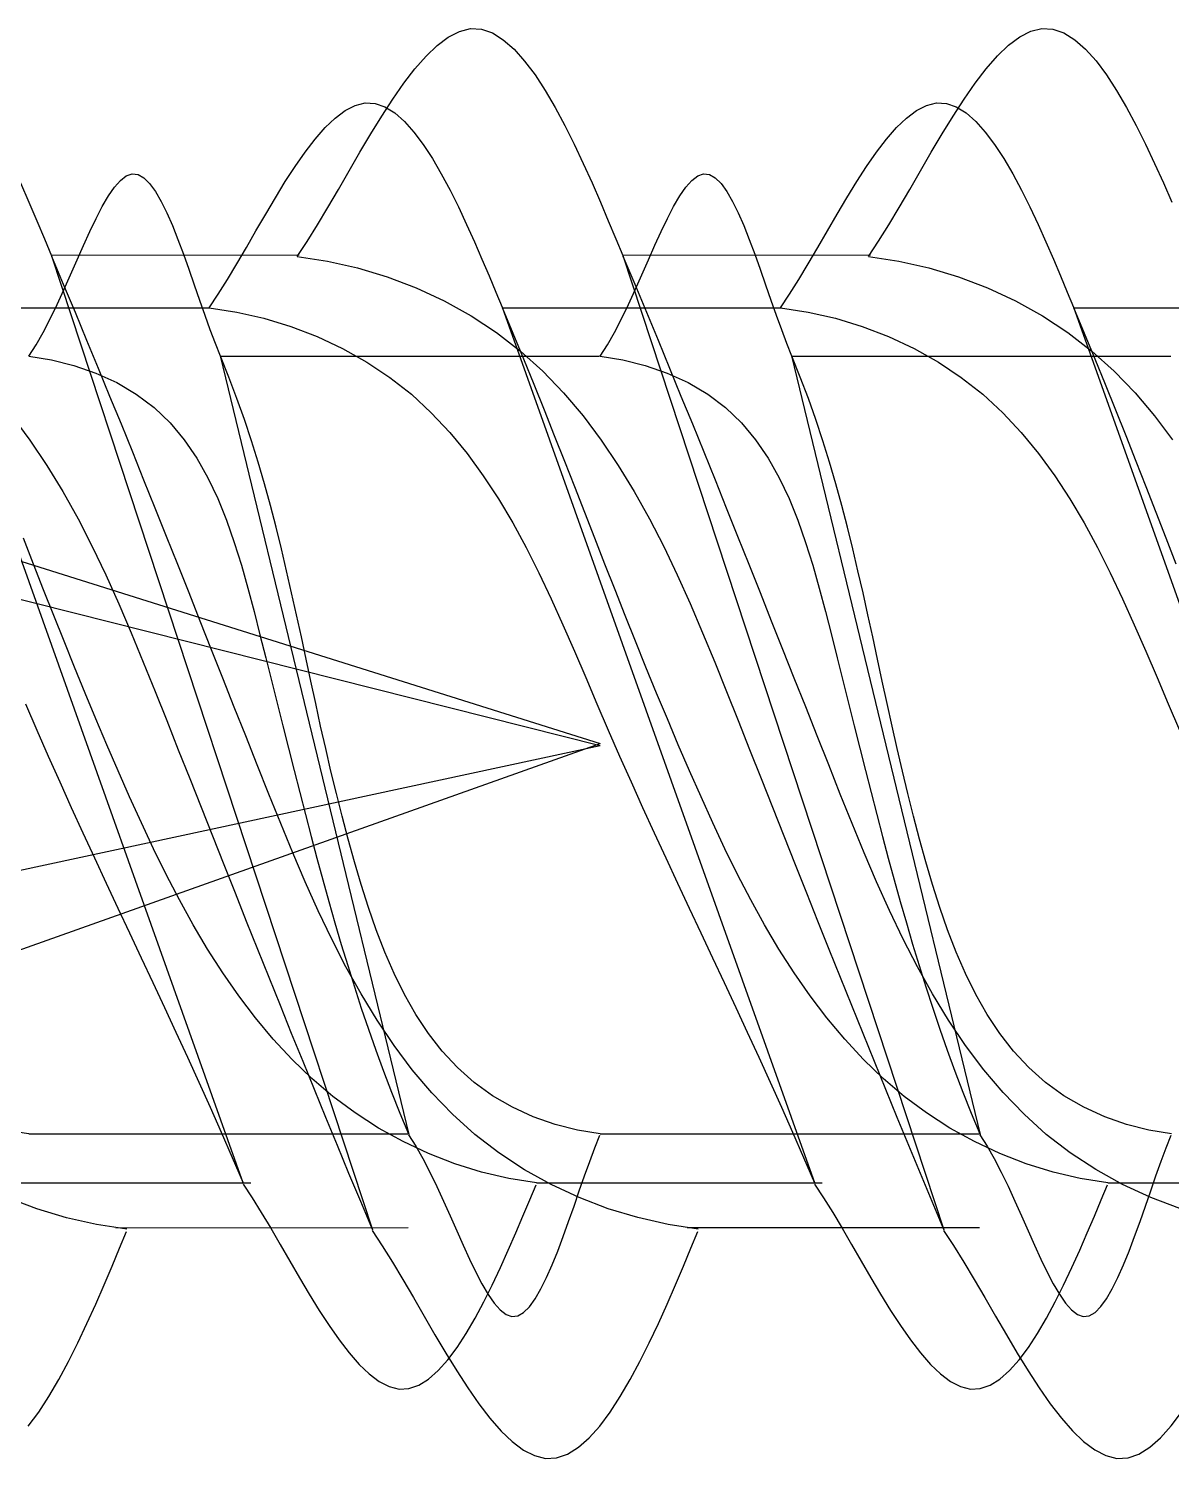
# Model space of a CAD drawing. Extents: x -395 to 1364, y -31 to 719.
# Drawn here: x 283.07 to 287.07, y 387.07 to 392.08 of the extents above; entities that cross this region are included whole.
import ezdxf

# ---------------------------------------------------------------- set-up
doc = ezdxf.new("R2010")
doc.units = 0
doc.layers.get('0').update_dxf_attribs({"linetype": 'CONTINUOUS'})

# ---------------------------------------------------------------- blocks, each defined once
blk = doc.blocks.new('*U60')
for p, q in [((22.0787, 1.7159), (22.9462, 1.7166)), ((22.0796, 1.7138), (23.2033, -1.6959)), ((24.0787, 1.7161), (24.9462, 1.7167)), ((24.0796, 1.7139), (25.2033, -1.6958)), ((19.1295, 1.5377), (24, 0.0067)), ((21.6574, 1.5336), (22.751, -1.5335)), ((21.6584, 1.531), (22.6344, 1.531)), ((23.6574, 1.5336), (24.751, -1.5335)), ((23.6584, 1.531), (24.6344, 1.531)), ((25.6574, 1.5336), (26.751, -1.5335)), ((25.6584, 1.531), (26.6344, 1.531)), ((22.67, 1.3634), (23.33, -1.3618)), ((22.6707, 1.3617), (23.9978, 1.3617)), ((24.67, 1.3635), (25.33, -1.3617)), ((24.6707, 1.3618), (25.9978, 1.3618)), ((21.0205, 0.75), (24, 0)), ((21.1247, -1.0163), (24, 0.0067)), ((21.9493, -0.4416), (24, 0)), ((22, -1.3602), (23.3274, -1.3602)), ((24, -1.3602), (25.3274, -1.3601)), ((21.7768, -1.531), (22.7768, -1.531)), ((23.7768, -1.531), (24.7768, -1.531)), ((25.7768, -1.531), (26.7768, -1.531)), ((22.3046, -1.6883), (23.328, -1.6876)), ((24.3046, -1.6881), (25.328, -1.6875))]:
    blk.add_line(p, q)
for points in [[(21.9716, 1.9682), (22.0008, 1.9009), (22.0286, 1.8353), (22.0549, 1.7726), (22.0796, 1.7138)], [(22.9393, 1.7111), (22.9746, 1.764), (23.0105, 1.8215), (23.047, 1.8824), (23.0839, 1.9458), (23.1213, 2.0106), (23.1591, 2.0756), (23.1971, 2.1399), (23.2355, 2.2023), (23.2741, 2.2619), (23.3128, 2.3175), (23.3517, 2.3681), (23.3907, 2.4126), (23.4297, 2.4499), (23.4686, 2.4791), (23.5075, 2.499), (23.5463, 2.5085), (23.5848, 2.5067), (23.6232, 2.4933), (23.6611, 2.4696), (23.6987, 2.4365), (23.7357, 2.3951), (23.7721, 2.3467), (23.8077, 2.2922), (23.8425, 2.2328), (23.8764, 2.1696), (23.9093, 2.1037), (23.941, 2.0363), (23.9716, 1.9683), (24.0008, 1.901), (24.0286, 1.8354), (24.0549, 1.7727), (24.0796, 1.7139)], [(24.9393, 1.7112), (24.9746, 1.7642), (25.0105, 1.8216), (25.047, 1.8826), (25.0839, 1.946), (25.1213, 2.0107), (25.1591, 2.0757), (25.1971, 2.14), (25.2355, 2.2025), (25.2741, 2.262), (25.3128, 2.3176), (25.3517, 2.3682), (25.3907, 2.4127), (25.4297, 2.4501), (25.4686, 2.4792), (25.5075, 2.4991), (25.5463, 2.5086), (25.5848, 2.5068), (25.6232, 2.4935), (25.6611, 2.4697), (25.6987, 2.4366), (25.7357, 2.3953), (25.7721, 2.3468), (25.8077, 2.2923), (25.8425, 2.2329), (25.8764, 2.1698), (25.9093, 2.1039), (25.941, 2.0364), (25.9716, 1.9685), (26.0008, 1.9011)], [(22.6316, 1.531), (22.6634, 1.5786), (22.6957, 1.6303), (22.7285, 1.6852), (22.7617, 1.7422), (22.7953, 1.8004), (22.8293, 1.8589), (22.8635, 1.9167), (22.898, 1.9729), (22.9328, 2.0265), (22.9676, 2.0765), (23.0026, 2.122), (23.0376, 2.162), (23.0727, 2.1956), (23.1077, 2.2219), (23.1427, 2.2397), (23.1776, 2.2483), (23.2123, 2.2467), (23.2468, 2.2347), (23.2809, 2.2133), (23.3147, 2.1835), (23.348, 2.1463), (23.3807, 2.1027), (23.4128, 2.0537), (23.4441, 2.0003), (23.4746, 1.9435), (23.5041, 1.8842), (23.5327, 1.8235), (23.5602, 1.7624), (23.5865, 1.7019), (23.6115, 1.6429), (23.6352, 1.5864), (23.6574, 1.5336)], [(24.6316, 1.531), (24.6634, 1.5786), (24.6957, 1.6303), (24.7285, 1.6852), (24.7617, 1.7422), (24.7953, 1.8004), (24.8293, 1.8589), (24.8635, 1.9167), (24.898, 1.9729), (24.9328, 2.0265), (24.9676, 2.0765), (25.0026, 2.122), (25.0376, 2.162), (25.0727, 2.1956), (25.1077, 2.2219), (25.1427, 2.2397), (25.1776, 2.2483), (25.2123, 2.2467), (25.2468, 2.2347), (25.2809, 2.2133), (25.3147, 2.1835), (25.348, 2.1463), (25.3807, 2.1027), (25.4128, 2.0537), (25.4441, 2.0003), (25.4746, 1.9435), (25.5041, 1.8842), (25.5327, 1.8235), (25.5602, 1.7624), (25.5865, 1.7019), (25.6115, 1.6429), (25.6352, 1.5864), (25.6574, 1.5336)], [(22, 1.3617), (22.0255, 1.4013), (22.0505, 1.4453), (22.0751, 1.4928), (22.0992, 1.5428), (22.1228, 1.5945), (22.1461, 1.6469), (22.169, 1.6991), (22.1915, 1.75), (22.2137, 1.7987), (22.2356, 1.8444), (22.2573, 1.886), (22.2786, 1.9227), (22.2998, 1.9534), (22.3207, 1.9772), (22.3415, 1.9933), (22.3621, 2.0005), (22.3826, 1.9982), (22.403, 1.9863), (22.4232, 1.966), (22.4433, 1.9382), (22.4632, 1.9037), (22.483, 1.8636), (22.5026, 1.8189), (22.522, 1.7704), (22.5412, 1.7191), (22.5603, 1.6661), (22.5791, 1.6122), (22.5978, 1.5584), (22.6162, 1.5056), (22.6344, 1.4549), (22.6523, 1.4072), (22.67, 1.3634)], [(24, 1.3618), (24.0255, 1.4013), (24.0505, 1.4453), (24.0751, 1.4929), (24.0992, 1.5429), (24.1228, 1.5946), (24.1461, 1.647), (24.169, 1.6991), (24.1915, 1.7501), (24.2137, 1.7988), (24.2356, 1.8445), (24.2573, 1.8861), (24.2786, 1.9228), (24.2998, 1.9535), (24.3207, 1.9773), (24.3415, 1.9933), (24.3621, 2.0006), (24.3826, 1.9982), (24.403, 1.9864), (24.4232, 1.9661), (24.4433, 1.9383), (24.4632, 1.9038), (24.483, 1.8637), (24.5026, 1.819), (24.522, 1.7705), (24.5412, 1.7192), (24.5603, 1.6662), (24.5791, 1.6123), (24.5978, 1.5585), (24.6162, 1.5057), (24.6344, 1.455), (24.6523, 1.4073), (24.67, 1.3635)], [(22.3437, -1.6933), (22.2377, -1.6772), (22.1324, -1.6533), (22.0286, -1.6219), (21.9271, -1.5832)], [(21.9403, 1.1531), (22.004, 1.0684), (22.0637, 0.9798), (22.1197, 0.8879), (22.1725, 0.7931), (22.2224, 0.6958), (22.2699, 0.5965), (22.3152, 0.4957), (22.3587, 0.3939), (22.401, 0.2914), (22.4422, 0.1888), (22.4829, 0.0865), (22.5233, -0.0152), (22.5634, -0.1163), (22.6033, -0.2169), (22.6429, -0.317), (22.6825, -0.4166), (22.722, -0.5159), (22.7614, -0.6148), (22.8007, -0.7134), (22.8401, -0.8117), (22.8796, -0.9099), (22.9191, -1.0079), (22.9588, -1.1057), (22.9987, -1.2035), (23.0388, -1.3013), (23.0791, -1.3991), (23.1198, -1.497), (23.1607, -1.595), (23.2021, -1.6932)], [(24.3437, -1.6932), (24.2377, -1.677), (24.1324, -1.6531), (24.0286, -1.6217), (23.9271, -1.5831), (23.8289, -1.5375), (23.7347, -1.4852), (23.6454, -1.4266), (23.5618, -1.3618), (23.4837, -1.2914), (23.4108, -1.2157), (23.3426, -1.1353), (23.2789, -1.0506), (23.2192, -0.962), (23.1632, -0.8701), (23.1104, -0.7753), (23.0605, -0.678), (23.0131, -0.5787), (22.9678, -0.4779), (22.9242, -0.376), (22.882, -0.2736), (22.8407, -0.171), (22.8, -0.0687), (22.7596, 0.033), (22.7195, 0.1341), (22.6797, 0.2347), (22.64, 0.3348), (22.6004, 0.4345), (22.561, 0.5337), (22.5216, 0.6326), (22.4822, 0.7312), (22.4428, 0.8296), (22.4033, 0.9277), (22.3638, 1.0257), (22.3241, 1.1236), (22.2842, 1.2214), (22.2441, 1.3191), (22.2038, 1.4169), (22.1632, 1.5148), (22.1222, 1.6128), (22.0808, 1.711)], [(22.9393, 1.7111), (23.0452, 1.695), (23.1505, 1.6711), (23.2543, 1.6397), (23.3558, 1.601), (23.454, 1.5555), (23.5482, 1.5032), (23.6375, 1.4445), (23.7211, 1.3798), (23.7992, 1.3093), (23.8722, 1.2337), (23.9403, 1.1532), (24.004, 1.0685), (24.0637, 0.98), (24.1197, 0.8881), (24.1725, 0.7932), (24.2224, 0.6959), (24.2699, 0.5967), (24.3152, 0.4959), (24.3587, 0.394), (24.401, 0.2915), (24.4422, 0.1889), (24.4829, 0.0866), (24.5233, -0.0151), (24.5634, -0.1162), (24.6033, -0.2168), (24.6429, -0.3169), (24.6825, -0.4165), (24.722, -0.5158), (24.7614, -0.6147), (24.8007, -0.7133), (24.8401, -0.8116), (24.8796, -0.9098), (24.9191, -1.0077), (24.9588, -1.1056), (24.9987, -1.2034), (25.0388, -1.3012), (25.0791, -1.399), (25.1198, -1.4969), (25.1607, -1.5949), (25.2021, -1.693)], [(26.0286, -1.6216), (25.9271, -1.583), (25.8289, -1.5374), (25.7347, -1.4851), (25.6454, -1.4264), (25.5618, -1.3617), (25.4837, -1.2912), (25.4108, -1.2156), (25.3426, -1.1352), (25.2789, -1.0504), (25.2192, -0.9619), (25.1632, -0.87), (25.1104, -0.7751), (25.0605, -0.6778), (25.0131, -0.5786), (24.9678, -0.4778), (24.9242, -0.3759), (24.882, -0.2734), (24.8407, -0.1708), (24.8, -0.0685), (24.7596, 0.0332), (24.7195, 0.1343), (24.6797, 0.2349), (24.64, 0.3349), (24.6004, 0.4346), (24.561, 0.5338), (24.5216, 0.6327), (24.4822, 0.7314), (24.4428, 0.8297), (24.4033, 0.9278), (24.3638, 1.0258), (24.3241, 1.1237), (24.2842, 1.2215), (24.2441, 1.3193), (24.2038, 1.4171), (24.1632, 1.5149), (24.1222, 1.6129), (24.0808, 1.7111)], [(24.9393, 1.7112), (25.0452, 1.6951), (25.1505, 1.6712), (25.2543, 1.6398), (25.3558, 1.6012), (25.454, 1.5556), (25.5482, 1.5033), (25.6375, 1.4447), (25.7211, 1.3799), (25.7992, 1.3095), (25.8722, 1.2338), (25.9403, 1.1534), (26.004, 1.0687)], [(21.9888, 0.1448), (22.0283, 0.0532), (22.0681, -0.0376), (22.1083, -0.1276), (22.1487, -0.217), (22.1893, -0.3057), (22.23, -0.394), (22.2709, -0.4818), (22.3118, -0.5693), (22.3527, -0.6565), (22.3935, -0.7435), (22.4343, -0.8304), (22.4748, -0.9172), (22.5152, -1.0041), (22.5553, -1.0912), (22.5951, -1.1784), (22.6345, -1.2659), (22.6735, -1.3538), (22.712, -1.4421), (22.75, -1.531)], [(23.7768, -1.531), (23.6806, -1.5161), (23.5852, -1.4939), (23.4914, -1.4647), (23.3995, -1.429), (23.3104, -1.3871), (23.2245, -1.3395), (23.1424, -1.2865), (23.0647, -1.2285), (22.9912, -1.1659), (22.9217, -1.0991), (22.856, -1.0283), (22.7938, -0.954), (22.7349, -0.8764), (22.679, -0.7959), (22.6259, -0.7129), (22.5754, -0.6277), (22.5273, -0.5406), (22.4812, -0.4521), (22.437, -0.3623), (22.3943, -0.2717), (22.3531, -0.1807), (22.3129, -0.0895), (22.2737, 0.0015), (22.2353, 0.0924), (22.1976, 0.1831), (22.1605, 0.2737), (22.124, 0.3641), (22.0879, 0.4544), (22.0522, 0.5446), (22.0168, 0.6346), (21.9816, 0.7246)], [(22.6316, 1.531), (22.7278, 1.5164), (22.8234, 1.4947), (22.9177, 1.4661), (23.0097, 1.4309), (23.0988, 1.3893), (23.1839, 1.3416), (23.2643, 1.2879), (23.3393, 1.2286), (23.4091, 1.1641), (23.4741, 1.0947), (23.5346, 1.021), (23.5911, 0.9434), (23.6441, 0.8624), (23.6939, 0.7784), (23.7409, 0.6919), (23.7856, 0.6033), (23.8284, 0.513), (23.8697, 0.4216), (23.9099, 0.3294), (23.9495, 0.237), (23.9888, 0.1448), (24.0283, 0.0532), (24.0681, -0.0376), (24.1083, -0.1276), (24.1487, -0.217), (24.1893, -0.3057), (24.23, -0.394), (24.2709, -0.4818), (24.3118, -0.5693), (24.3527, -0.6565), (24.3935, -0.7435), (24.4343, -0.8304), (24.4748, -0.9172), (24.5152, -1.0041), (24.5553, -1.0912), (24.5951, -1.1784), (24.6345, -1.2659), (24.6735, -1.3538), (24.712, -1.4421), (24.75, -1.531)], [(25.7768, -1.531), (25.6806, -1.5161), (25.5852, -1.4939), (25.4914, -1.4647), (25.3995, -1.429), (25.3104, -1.3871), (25.2245, -1.3395), (25.1424, -1.2865), (25.0647, -1.2285), (24.9912, -1.1659), (24.9217, -1.0991), (24.856, -1.0283), (24.7938, -0.954), (24.7349, -0.8764), (24.679, -0.7959), (24.6259, -0.7129), (24.5754, -0.6277), (24.5273, -0.5406), (24.4812, -0.4521), (24.437, -0.3623), (24.3943, -0.2717), (24.3531, -0.1807), (24.3129, -0.0895), (24.2737, 0.0015), (24.2353, 0.0924), (24.1976, 0.1831), (24.1605, 0.2737), (24.124, 0.3641), (24.0879, 0.4544), (24.0522, 0.5446), (24.0168, 0.6346), (23.9816, 0.7246), (23.9464, 0.8144), (23.9113, 0.9042), (23.8761, 0.9939), (23.8408, 1.0836), (23.8052, 1.1731), (23.7692, 1.2627), (23.7328, 1.3521), (23.6959, 1.4416), (23.6584, 1.531)], [(24.6316, 1.531), (24.7278, 1.5164), (24.8234, 1.4947), (24.9177, 1.4661), (25.0097, 1.4309), (25.0988, 1.3893), (25.1839, 1.3416), (25.2643, 1.2879), (25.3393, 1.2286), (25.4091, 1.1641), (25.4741, 1.0947), (25.5346, 1.021), (25.5911, 0.9434), (25.6441, 0.8624), (25.6939, 0.7784), (25.7409, 0.6919), (25.7856, 0.6033), (25.8284, 0.513), (25.8697, 0.4216), (25.9099, 0.3294), (25.9495, 0.237), (25.9888, 0.1448), (26.0283, 0.0532)], [(26.0168, 0.6346), (25.9816, 0.7246), (25.9464, 0.8144), (25.9113, 0.9042), (25.8761, 0.9939), (25.8408, 1.0836), (25.8052, 1.1731), (25.7692, 1.2627), (25.7328, 1.3521), (25.6959, 1.4416), (25.6584, 1.531)], [(22, -1.3602), (21.9209, -1.3475)], [(22, 1.3617), (22.0791, 1.3492), (22.1577, 1.3296), (22.2344, 1.303), (22.3078, 1.2696), (22.3765, 1.2293), (22.439, 1.1823), (22.4947, 1.1289), (22.5442, 1.0697), (22.5881, 1.0054), (22.6269, 0.9366), (22.6613, 0.8641), (22.6919, 0.7884), (22.7193, 0.7104), (22.7442, 0.6305), (22.7671, 0.5496), (22.7886, 0.4683), (22.8094, 0.3871), (22.8298, 0.3066), (22.85, 0.2266), (22.8698, 0.1472), (22.8896, 0.0683), (22.9092, -0.01), (22.9288, -0.0879), (22.9485, -0.1654), (22.9683, -0.2424), (22.9883, -0.319), (23.0086, -0.3952), (23.0292, -0.471), (23.0503, -0.5465), (23.0718, -0.6216), (23.0939, -0.6965), (23.1166, -0.771), (23.14, -0.8454), (23.1641, -0.9194), (23.1891, -0.9933), (23.2151, -1.0669), (23.242, -1.1404), (23.2699, -1.2138), (23.299, -1.287), (23.3293, -1.3601)], [(24, -1.3601), (23.9209, -1.3474), (23.8426, -1.3274), (23.7661, -1.3004), (23.6927, -1.2667), (23.6233, -1.2265), (23.559, -1.1801), (23.5004, -1.1279), (23.4471, -1.0704), (23.3987, -1.0082), (23.3548, -0.9419), (23.315, -0.8719), (23.2789, -0.7989), (23.2461, -0.7234), (23.2162, -0.646), (23.1889, -0.5672), (23.1636, -0.4875), (23.14, -0.4077), (23.1178, -0.3279), (23.0968, -0.2484), (23.0768, -0.1691), (23.0578, -0.09), (23.0395, -0.0111), (23.0218, 0.0676), (23.0046, 0.146), (22.9877, 0.2242), (22.9709, 0.3021), (22.9542, 0.3797), (22.9373, 0.4571), (22.9202, 0.5342), (22.9026, 0.611), (22.8844, 0.6876), (22.8656, 0.7638), (22.8458, 0.8397), (22.8251, 0.9153), (22.8031, 0.9906), (22.7799, 1.0655), (22.7551, 1.1401), (22.7288, 1.2143), (22.7007, 1.2882), (22.6707, 1.3617)], [(24, 1.3618), (24.0791, 1.3493), (24.1577, 1.3297), (24.2344, 1.3031), (24.3078, 1.2697), (24.3765, 1.2294), (24.439, 1.1824), (24.4947, 1.129), (24.5442, 1.0698), (24.5881, 1.0055), (24.6269, 0.9367), (24.6613, 0.8642), (24.6919, 0.7885), (24.7193, 0.7105), (24.7442, 0.6306), (24.7671, 0.5497), (24.7886, 0.4683), (24.8094, 0.3872), (24.8298, 0.3067), (24.85, 0.2267), (24.8698, 0.1473), (24.8896, 0.0684), (24.9092, -0.0099), (24.9288, -0.0878), (24.9485, -0.1653), (24.9683, -0.2423), (24.9883, -0.3189), (25.0086, -0.3951), (25.0292, -0.4709), (25.0503, -0.5464), (25.0718, -0.6215), (25.0939, -0.6964), (25.1166, -0.771), (25.14, -0.8453), (25.1641, -0.9193), (25.1891, -0.9932), (25.2151, -1.0669), (25.242, -1.1404), (25.2699, -1.2137), (25.299, -1.2869), (25.3293, -1.3601)], [(26, -1.3601), (25.9209, -1.3473), (25.8426, -1.3273), (25.7661, -1.3003), (25.6927, -1.2666), (25.6233, -1.2264), (25.559, -1.18), (25.5004, -1.1278), (25.4471, -1.0703), (25.3987, -1.0081), (25.3548, -0.9418), (25.315, -0.8718), (25.2789, -0.7988), (25.2461, -0.7233), (25.2162, -0.6459), (25.1889, -0.5671), (25.1636, -0.4875), (25.14, -0.4076), (25.1178, -0.3279), (25.0968, -0.2483), (25.0768, -0.169), (25.0578, -0.0899), (25.0395, -0.011), (25.0218, 0.0677), (25.0046, 0.1461), (24.9877, 0.2242), (24.9709, 0.3022), (24.9542, 0.3798), (24.9373, 0.4572), (24.9202, 0.5343), (24.9026, 0.6111), (24.8844, 0.6877), (24.8656, 0.7639), (24.8458, 0.8398), (24.8251, 0.9154), (24.8031, 0.9906), (24.7799, 1.0656), (24.7551, 1.1402), (24.7288, 1.2144), (24.7007, 1.2883), (24.6707, 1.3618)], [(23.3293, -1.3632), (23.3547, -1.4025), (23.3797, -1.4464), (23.4042, -1.4937), (23.4282, -1.5435), (23.4519, -1.595), (23.4751, -1.6471), (23.498, -1.699), (23.5205, -1.7496), (23.5427, -1.7981), (23.5647, -1.8436), (23.5863, -1.885), (23.6077, -1.9215), (23.6289, -1.952), (23.6499, -1.9758), (23.6707, -1.9917), (23.6913, -1.9989), (23.7119, -1.9966), (23.7323, -1.9849), (23.7525, -1.9647), (23.7726, -1.9369), (23.7926, -1.9027), (23.8124, -1.8628), (23.832, -1.8183), (23.8515, -1.77), (23.8707, -1.719), (23.8898, -1.6662), (23.9086, -1.6126), (23.9272, -1.559), (23.9456, -1.5065), (23.9638, -1.456), (23.9817, -1.4084), (23.9993, -1.3648)], [(25.3293, -1.3631), (25.3547, -1.4025), (25.3797, -1.4463), (25.4042, -1.4936), (25.4282, -1.5434), (25.4519, -1.5949), (25.4751, -1.647), (25.498, -1.6989), (25.5205, -1.7495), (25.5427, -1.7981), (25.5647, -1.8435), (25.5863, -1.8849), (25.6077, -1.9214), (25.6289, -1.9519), (25.6499, -1.9757), (25.6707, -1.9916), (25.6913, -1.9988), (25.7119, -1.9965), (25.7323, -1.9848), (25.7525, -1.9646), (25.7726, -1.9369), (25.7926, -1.9026), (25.8124, -1.8627), (25.832, -1.8182), (25.8515, -1.7699), (25.8707, -1.7189), (25.8898, -1.6661), (25.9086, -1.6125), (25.9272, -1.5589), (25.9456, -1.5064), (25.9638, -1.4559), (25.9817, -1.4084), (25.9993, -1.3647)], [(22.75, -1.5356), (22.7818, -1.5832), (22.8141, -1.6349), (22.8469, -1.6897), (22.8801, -1.7467), (22.9137, -1.805), (22.9477, -1.8635), (22.9819, -1.9213), (23.0164, -1.9775), (23.0511, -2.031), (23.086, -2.0811), (23.121, -2.1266), (23.156, -2.1666), (23.1911, -2.2002), (23.2261, -2.2264), (23.2611, -2.2443), (23.296, -2.2529), (23.3307, -2.2512), (23.3652, -2.2392), (23.3993, -2.2178), (23.4331, -2.1881), (23.4664, -2.1509), (23.4991, -2.1073), (23.5312, -2.0583), (23.5625, -2.0049), (23.593, -1.948), (23.6225, -1.8888), (23.6511, -1.8281), (23.6786, -1.767), (23.7049, -1.7064), (23.7299, -1.6474), (23.7535, -1.591), (23.7758, -1.5381)], [(24.75, -1.5356), (24.7818, -1.5832), (24.8141, -1.6349), (24.8469, -1.6897), (24.8801, -1.7467), (24.9137, -1.805), (24.9477, -1.8635), (24.9819, -1.9213), (25.0164, -1.9775), (25.0511, -2.031), (25.086, -2.0811), (25.121, -2.1266), (25.156, -2.1666), (25.1911, -2.2002), (25.2261, -2.2264), (25.2611, -2.2443), (25.296, -2.2529), (25.3307, -2.2512), (25.3652, -2.2392), (25.3993, -2.2178), (25.4331, -2.1881), (25.4664, -2.1509), (25.4991, -2.1073), (25.5312, -2.0583), (25.5625, -2.0049), (25.593, -1.948), (25.6225, -1.8888), (25.6511, -1.8281), (25.6786, -1.767), (25.7049, -1.7064), (25.7299, -1.6474), (25.7535, -1.591), (25.7758, -1.5381)], [(21.9985, -2.3824), (22.0349, -2.334), (22.0706, -2.2795), (22.1054, -2.2201), (22.1393, -2.1569), (22.1721, -2.0911), (22.2039, -2.0236), (22.2344, -1.9556), (22.2636, -1.8883), (22.2915, -1.8227), (22.3178, -1.76), (22.3425, -1.7012)], [(23.2021, -1.6983), (23.2374, -1.7512), (23.2734, -1.8087), (23.3098, -1.8696), (23.3468, -1.933), (23.3841, -1.9977), (23.4219, -2.0628), (23.46, -2.1271), (23.4983, -2.1895), (23.5369, -2.2491), (23.5757, -2.3047), (23.6145, -2.3553), (23.6535, -2.3998), (23.6925, -2.4371), (23.7314, -2.4663), (23.7703, -2.4861), (23.8091, -2.4957), (23.8477, -2.4938), (23.886, -2.4805), (23.924, -2.4567), (23.9615, -2.4236), (23.9985, -2.3823), (24.0349, -2.3339), (24.0706, -2.2794), (24.1054, -2.22), (24.1393, -2.1568), (24.1721, -2.0909), (24.2039, -2.0235), (24.2344, -1.9555), (24.2636, -1.8882), (24.2915, -1.8226), (24.3178, -1.7599), (24.3425, -1.7011)], [(25.2021, -1.6982), (25.2374, -1.7511), (25.2734, -1.8085), (25.3098, -1.8695), (25.3468, -1.9329), (25.3841, -1.9976), (25.4219, -2.0627), (25.46, -2.1269), (25.4983, -2.1894), (25.5369, -2.2489), (25.5757, -2.3045), (25.6145, -2.3551), (25.6535, -2.3996), (25.6925, -2.437), (25.7314, -2.4661), (25.7703, -2.486), (25.8091, -2.4955), (25.8477, -2.4937), (25.886, -2.4804), (25.924, -2.4566), (25.9615, -2.4235), (25.9985, -2.3822), (26.0349, -2.3337)]]:
    blk.add_lwpolyline(points)

msp = doc.modelspace()

# ---------------------------------------------------------------- block references
msp.add_blockref('*U60', (261.0713, 389.5688))

doc.saveas('drawing.dxf')
